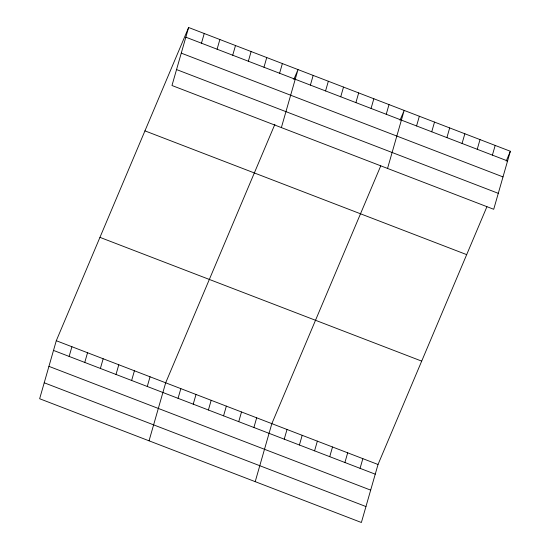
<?xml version="1.0" encoding="UTF-8"?>
<svg xmlns="http://www.w3.org/2000/svg" width="550" height="550" viewBox="0 0 550 550"><rect width="100%" height="100%" fill="white"/><g stroke="black" fill="none" stroke-linecap="round" stroke-linejoin="round"><path stroke-width="0.82" d="M188.616 27.5L171.978 85.511L493.714 209.282L510.352 151.264L188.616 27.5L56.286 340.718L39.648 398.736L361.384 522.5L378.022 464.489L486.908 206.745M69.135 356.421L71.912 346.734M84.762 362.436L87.539 352.743M100.389 368.445L103.166 358.758M201.465 43.203L204.242 33.509M116.016 374.454L118.793 364.767M217.092 49.211L219.869 39.524M131.642 380.469L134.42 370.776M232.719 55.227L235.496 45.533M147.269 386.478L150.047 376.791M248.346 61.236L251.123 51.549M149.043 440.818L165.674 382.8L274.89 124.3M263.972 67.244L266.75 57.557M178.062 398.324L180.84 388.637M279.599 73.26L282.377 63.566M193.229 404.161L196.013 394.474M281.373 127.593L298.004 69.582L293.831 79.461M208.402 409.998L211.179 400.304M310.393 85.106L313.17 75.412M223.568 415.828L226.346 406.141M325.559 90.942L328.343 81.249M238.734 421.664L241.512 411.978M340.732 96.772L343.509 87.086M253.901 427.501L256.678 417.808M355.898 102.609L358.676 92.916M255.214 481.656L271.844 423.644L380.737 165.901M371.064 108.446L373.842 98.752M284.233 439.168L287.018 429.481M386.231 114.276L389.008 104.589M299.406 445.005L302.184 435.311M387.544 168.438L404.174 110.419L400.001 120.306M314.572 450.835L317.35 441.148M416.563 125.95L419.348 116.256M329.739 456.672L332.516 446.985M431.736 131.78L434.514 122.093M344.905 462.509L347.683 452.815M446.902 137.617L449.68 127.923M360.071 468.339L362.849 458.652M462.069 143.454L464.846 133.76M477.235 149.284L480.013 139.597M492.401 155.121L495.186 145.427M506.179 161.143L510.352 151.264M185.838 37.187L507.574 160.958M181.266 53.137L502.996 176.901M176.557 69.568L498.286 193.332M144.946 130.866L466.682 254.629M99.956 237.359L421.685 361.123M56.286 340.718L378.022 464.489M53.508 350.412L375.237 474.176M48.936 366.355L370.666 490.126M44.22 382.786L365.956 506.55"/></g></svg>
